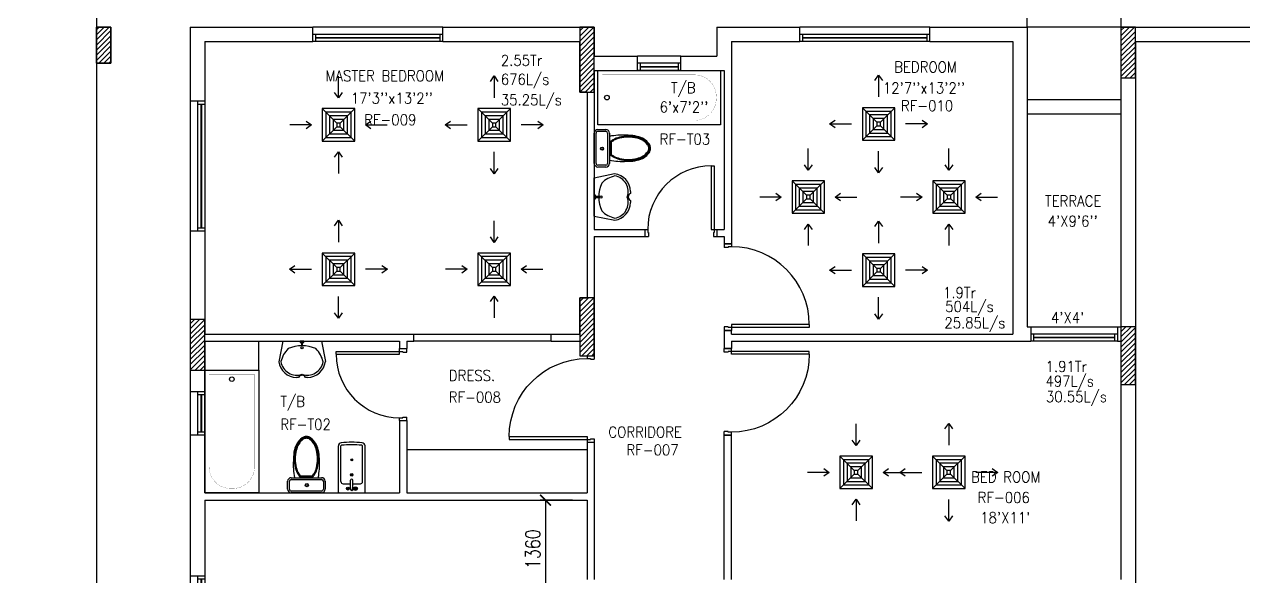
# Model space of a CAD drawing. Header units: millimetres. Extents: x -1288794 to 352264, y -1971533 to -1569871.
# Drawn here: x 157216 to 174116, y -1587543 to -1579894 of the extents above; entities that cross this region are included whole.
import ezdxf

# ---------------------------------------------------------------- set-up
doc = ezdxf.new("R2010")
doc.units = ezdxf.units.MM
doc.header["$LTSCALE"] = 500
doc.header["$PDMODE"] = 34
doc.linetypes.add('DASHED2', pattern=[9.525, 6.35, -3.175])
for name, color, linetype in [('A-ANNO-TEXT', 8, 'Continuous'), ('A-DOOR', 4, 'Continuous'), ('A-FLOR-OVHD', 4, 'DASHED2'), ('A-FLOR-PFIX', 8, 'Continuous'), ('A-FLOR-SPCL', 8, 'Continuous'), ('A-GLAZ', 5, 'Continuous'), ('A-WALL-FULL', 8, 'Continuous'), ('AC-SAD TEXT', 3, 'Continuous'), ('RAD DIF', 10, 'Continuous'), ('RAD RIGHT', 1, 'Continuous'), ('S-COL- HACT.', 9, 'Continuous'), ('S-COL.', 8, 'Continuous'), ('SAD RIGHT', 3, 'Continuous')]:
    doc.layers.add(name, color=color, linetype=linetype)
doc.styles.add('ROMANS', font='romans.shx', dxfattribs={"width": 0.8})
doc.dimstyles.new('100 of DIM2', dxfattribs={"dimscale": 0, "dimtxt": 200, "dimasz": 150, "dimexe": 75, "dimexo": 200, "dimgap": 75, "dimtad": 1, "dimdec": 0, "dimrnd": 5, "dimzin": 0, "dimdsep": 46, "dimtxsty": 'ROMANS', "dimblk": 'ARCHTICK', "dimcen": 100, "dimclrd": 94, "dimclre": 94, "dimclrt": 2, "dimadec": 0, "dimazin": 0, "dimtfac": 1, "dimtdec": 0, "dimtofl": 0, "dimtmove": 2, "dimatfit": 3, "dimldrblk": 'OPEN90', "dimfxl": 75, "dimtolj": 1, "dimtzin": 0, "dimarcsym": 0})
pattern_1 = [(45, (1281571.51, -1215620.816), (-35.355339, 35.355339), [])]

# ---------------------------------------------------------------- blocks, each defined once
blk = doc.blocks.new('D-120-R1')
for p, q in [((-80, 1180), (-40, 1180)), ((-80, 1180), (-80, 100)), ((-40, 1180), (-40, 55)), ((-1200, 100), (-1160, 100)), ((-1200, 100), (-1200, 0)), ((-1160, 100), (-1160, 55)), ((-1160, 55), (-1150, 55)), ((-1150, 55), (-1150, 0)), ((-80, 100), (0, 100)), ((-50, 55), (-40, 55)), ((-50, 55), (-50, 0)), ((-50, 0), (0, 0)), ((0, 100), (0, 0)), ((-1200, 0), (-1150, 0))]:
    blk.add_line(p, q)
at = {"linetype": 'Continuous'}
blk.add_arc((-80, 100), 1080, 90, 180, dxfattribs=at)
blk = doc.blocks.new('D-100-R1')
for p, q in [((-80, 980), (-80, 100)), ((-80, 980), (-40, 980)), ((-40, 980), (-40, 55)), ((-1000, 100), (-1000, 0)), ((-1000, 100), (-960, 100)), ((-960, 100), (-960, 55)), ((-960, 55), (-950, 55)), ((-950, 55), (-950, 0)), ((-80, 100), (0, 100)), ((-50, 55), (-50, 0)), ((-50, 55), (-40, 55)), ((-50, 0), (0, 0)), ((0, 100), (0, 0)), ((-1000, 0), (-950, 0))]:
    blk.add_line(p, q)
at = {"linetype": 'Continuous'}
blk.add_arc((-80, 100), 880, 90, 180, dxfattribs=at)
blk = doc.blocks.new('W-60')
for p, q in [((600, 100), (0, 100)), ((600, 0), (0, 0)), ((40, 0), (40, 100)), ((560, 100), (560, 0))]:
    blk.add_line(p, q)
at = {"linetype": 'Continuous'}
for p, q in [((560, 53), (40, 53)), ((560, 47), (40, 47))]:
    blk.add_line(p, q, dxfattribs=at)
blk = doc.blocks.new('BIDET-1')
for p, q in [((175, 0), (-175, 0)), ((-185, -10), (-185, -649)), ((-150, -155), (-150, -649)), ((-15, -125), (-120, -125)), ((-39, -59), (-69, -59)), ((-54, -44), (-54, -74)), ((-15, -54), (-15, -174)), ((15, -54), (15, -174)), ((120, -125), (15, -125)), ((39, -59), (69, -59)), ((54, -44), (54, -74)), ((150, -155), (150, -649)), ((185, -10), (185, -649)), ((12, -250), (-12, -250)), ((-9, -259), (9, -241)), ((-9, -241), (9, -259)), ((0, -238), (0, -262))]:
    blk.add_line(p, q)
for centre, radius in [((-54, -59), 25), ((-54, -59), 20), ((-54, -59), 15.2), ((-54, -59), 10.2), ((54, -59), 20), ((54, -59), 15.2), ((54, -59), 10.2), ((0, -250), 17.5), ((0, -250), 12.5), ((0, -457), 12.5), ((0, -457), 10)]:
    blk.add_circle(centre, radius)
for centre, radius, start, end in [((-175, -10), 10, 90, 180), ((175, -10), 10, 0, 90), ((-120, -155), 30, 90, 180), ((0, -54), 20, 318.5904, 221.4096), ((0, -54), 15, 0, 180), ((120, -155), 30, 0, 90), ((0, -174), 15, 180, 0), ((-140, -649), 45, 180, 265.2062), ((-140, -649), 10, 180, 265.2062), ((0, 1020), 1685, 265.2062, 274.7938), ((140, -649), 10, 274.7938, 0), ((140, -649), 45, 274.7938, 0), ((0, 1020), 1720, 265.2062, 274.7938)]:
    blk.add_arc(centre, radius, start, end)
blk = doc.blocks.new('WC-1')
for p, q in [((-210, 0), (210, 0)), ((-260, -160), (-260, -50)), ((-235, -160), (-235, -50)), ((-210, -25), (210, -25)), ((235, -50), (235, -160)), ((260, -50), (260, -160)), ((210, -185), (-210, -185)), ((210, -210), (-210, -210)), ((91, -223), (-91, -223)), ((86, -235), (-86, -235))]:
    blk.add_line(p, q)
for radius in [22.1, 17.1]:
    blk.add_circle((-6, -107), radius)
for centre, radius, start, end in [((-210, -50), 50, 90, 180), ((-210, -160), 50, 180, 270), ((-210, -50), 25, 90, 180), ((-210, -160), 25, 180, 270), ((210, -50), 50, 360, 90), ((210, -50), 25, 360, 90), ((210, -160), 25, 270, 360), ((210, -160), 50, 270, 360), ((722, -383), 904, 168.9529, 184.0632), ((178, -428), 341, 149.8586, 166.4766), ((178, -428), 328, 149.8586, 166.4766), ((69, -365), 214, 138.4152, 149.8586), ((69, -365), 201, 139.9943, 149.8586), ((-69, -365), 201, 30.1414, 40.0057), ((-69, -365), 214, 30.1414, 41.5848), ((-178, -428), 328, 13.5234, 30.1414), ((-178, -428), 341, 13.5234, 30.1414), ((352, -470), 532, 177.5541, 180), ((352, -470), 532, 180, 193.5234), ((352, -470), 520, 166.4766, 180), ((352, -470), 520, 180, 193.5234), ((352, -470), 507, 166.4766, 180), ((352, -470), 507, 180, 193.5234), ((-352, -470), 507, 360, 13.5234), ((-352, -470), 507, 346.4766, 360), ((-352, -470), 520, 360, 13.5234), ((-352, -470), 520, 346.4766, 360), ((-352, -470), 532, 346.4766, 360), ((-352, -470), 532, 360, 2.4459), ((178, -512), 353, 193.5234, 210.1414), ((178, -512), 341, 193.5234, 210.1414), ((178, -512), 328, 193.5234, 210.1414), ((-178, -512), 328, 329.8586, 346.4766), ((-178, -512), 341, 329.8586, 346.4766), ((-178, -512), 353, 329.8586, 346.4766), ((69, -575), 226, 210.1414, 234.4972), ((69, -575), 214, 210.1414, 234.4972), ((69, -575), 201, 210.1414, 234.4972), ((0, -672), 108, 234.4972, 270), ((0, -672), 95.9, 234.4972, 270), ((0, -672), 83.4, 234.4972, 270), ((0, -672), 83.4, 270, 305.5028), ((0, -672), 95.9, 270, 305.5028), ((0, -672), 108, 270, 305.5028), ((-69, -575), 201, 305.5028, 329.8586), ((-69, -575), 214, 305.5028, 329.8586), ((-69, -575), 226, 305.5028, 329.8586)]:
    blk.add_arc(centre, radius, start, end)
at = {"linetype": 'Continuous', "ltscale": 50}
blk.add_arc((-722, -383), 904, 355.9368, 11.0471, dxfattribs=at)
blk = doc.blocks.new('LAV-4')
for p, q in [((-266, 0), (-322, -283)), ((-266, 0), (268, 0)), ((268, 0), (324, -280)), ((-48, -500), (-75, -500)), ((75, -500), (50, -500))]:
    blk.add_line(p, q)
for points in [[(-25, 0), (-25, -18), (25, -18), (25, 0)], [(-9, -20), (-9, -57), (8, -57), (8, -20)]]:
    blk.add_lwpolyline(points, close=True)
blk.add_circle((0, -91), 15.4)
for centre, radius, start, end in [((74, -366), 375, 135.3333, 167.1432), ((0, -539), 477, 66.1261, 113.874), ((-74, -366), 375, 12.5199, 44.6667), ((-75, -250), 250, 187.6784, 270), ((-75, -250), 220, 188.5814, 289.9523), ((75, -250), 220, 250.0878, 350.8515), ((75, -250), 250, 270, 353.0121), ((1, -527), 55.9, 28.7827, 151.2173), ((50, -499), 0, 238.1883, 0)]:
    blk.add_arc(centre, radius, start, end)
blk = doc.blocks.new('BT-2')
blk.add_lwpolyline([(0, 750), (1700, 750), (1700, 0), (0, 0)], close=True)
at = {"const_width": 2}
blk.add_lwpolyline([(60, 690), (1340, 690, -0.414214), (1640, 390), (1640, 360, -0.414214), (1340, 60), (60, 60)], format="xyb", close=True, dxfattribs=at)
blk.add_circle((125, 375), 31.9)
blk = doc.blocks.new('W-180')
for p, q in [((1800, 100), (0, 100)), ((1800, 0), (0, 0)), ((40, 0), (40, 100)), ((1760, 100), (1760, 0))]:
    blk.add_line(p, q)
at = {"linetype": 'Continuous'}
for p, q in [((1760, 53), (40, 53)), ((1760, 47), (40, 47))]:
    blk.add_line(p, q, dxfattribs=at)
blk = doc.blocks.new('W-120')
for p, q in [((1200, 100), (0, 100)), ((1200, 0), (0, 0)), ((40, 0), (40, 100)), ((1160, 100), (1160, 0))]:
    blk.add_line(p, q)
at = {"linetype": 'Continuous'}
for p, q in [((1160, 53), (40, 53)), ((1160, 47), (40, 47))]:
    blk.add_line(p, q, dxfattribs=at)
blk = doc.blocks.new('_ArchTick')
at = {"color": 0, "linetype": 'ByBlock', "const_width": 0.15}
blk.add_lwpolyline([(-0.5, -0.5), (0.5, 0.5)], dxfattribs=at)
blk = doc.blocks.new('*D132')
at = {"layer": 'Defpoints', "color": 0, "transparency": 16777216}
for p in [(165016, -1586483), (164439, -1587843), (165016, -1587843)]:
    blk.add_point(p, dxfattribs=at)
at = {"layer": 'RAD DIF', "color": 94, "lineweight": -2, "transparency": 16777216}
for p, q in [((164816, -1586483), (164364, -1586483)), ((164439, -1586483), (164439, -1587843)), ((164816, -1587843), (164364, -1587843))]:
    blk.add_line(p, q, dxfattribs=at)
at = {"layer": 'RAD DIF', "color": 94, "lineweight": -2, "transparency": 16777216, "xscale": 150, "yscale": 150, "zscale": 150}
for p, rotation in [((164439, -1586483), 90), ((164439, -1587843), 270)]:
    blk.add_blockref('_ArchTick', p, dxfattribs=dict(at, rotation=rotation))
at = {"layer": 'RAD DIF', "color": 2, "transparency": 16777216, "insert": (164264, -1587163), "char_height": 200, "attachment_point": 5, "rotation": 90, "style": 'ROMANS'}
blk.add_mtext('\\A1;1360', dxfattribs=at)
blk = doc.blocks.new('SD RIGHT')
at = {"layer": 'SAD RIGHT'}
for p, q in [((-225, 225), (-25, 25)), ((225, 225), (25, 25)), ((-25, -25), (-225, -225)), ((225, -225), (25, -25))]:
    blk.add_line(p, q, dxfattribs=at)
for points in [[(-225, -225), (225, -225), (225, 225), (-225, 225)], [(-175, -175), (175, -175), (175, 175), (-175, 175)], [(-125, -125), (125, -125), (125, 125), (-125, 125)], [(-75, -75), (75, -75), (75, 75), (-75, 75)], [(-25, -25), (25, -25), (25, 25), (-25, 25)]]:
    blk.add_lwpolyline(points, close=True, dxfattribs=at)
for points in [[(0, 678), (0, 375)], [(-678, 0), (-375, 0)], [(678, 0), (375, 0)], [(0, -678), (0, -375)]]:
    blk.add_leader(points, dimstyle='100 of DIM2', override={"dimscale": 1, "dimasz": 75, "dimtad": 0, "dimclrd": 256, "dimfxl": 0.2}, dxfattribs=at)
blk = doc.blocks.new('RAD RIGHT CENTER')
at = {"layer": 'RAD RIGHT'}
for p, q in [((-225, 225), (-25, 25)), ((225, 225), (25, 25)), ((-25, -25), (-225, -225)), ((25, -25), (225, -225))]:
    blk.add_line(p, q, dxfattribs=at)
for points in [[(-225, -225), (225, -225), (225, 225), (-225, 225)], [(-175, -175), (175, -175), (175, 175), (-175, 175)], [(-125, -125), (125, -125), (125, 125), (-125, 125)], [(-75, -75), (75, -75), (75, 75), (-75, 75)], [(-25, -25), (25, -25), (25, 25), (-25, 25)]]:
    blk.add_lwpolyline(points, close=True, dxfattribs=at)
for points in [[(0, 373), (0, 673)], [(-373, 0), (-673, 0)], [(373, 0), (673, 0)], [(0, -373), (0, -673)]]:
    blk.add_leader(points, dimstyle='100 of DIM2', override={"dimscale": 1, "dimasz": 75, "dimtad": 0, "dimclrd": 1, "dimfxl": 0.2}, dxfattribs=at)

msp = doc.modelspace()

# ---------------------------------------------------------------- hatches: boundary and pattern name
at = {"layer": 'S-COL- HACT.', "linetype": 'Continuous', "ltscale": 3}
h = msp.add_hatch(dxfattribs=at)
h.set_pattern_fill('ANSI31', color=256, scale=400, style=0)
h.set_pattern_definition(pattern_1)
h.paths.add_polyline_path([(158416.3, -1580432.8), (158416.3, -1579932.8), (158216.3, -1579932.8), (158216.3, -1580432.8)])
h = msp.add_hatch(dxfattribs=at)
h.set_pattern_fill('ANSI31', color=256, scale=400, style=0)
h.set_pattern_definition(pattern_1)
h.paths.add_polyline_path([(165116.3, -1580832.8), (165116.3, -1579932.8), (164916.3, -1579932.8), (164916.3, -1580832.8)])
h = msp.add_hatch(dxfattribs=at)
h.set_pattern_fill('ANSI31', color=256, scale=400, style=0)
h.set_pattern_definition(pattern_1)
h.paths.add_polyline_path([(172416.3, -1579932.8), (172416.3, -1580632.8), (172616.3, -1580632.8), (172616.3, -1579932.8)])
h = msp.add_hatch(dxfattribs=at)
h.set_pattern_fill('ANSI31', color=256, scale=400, style=0)
h.set_pattern_definition(pattern_1)
h.paths.add_polyline_path([(165116.3, -1584482.8), (165116.3, -1583682.8), (164916.3, -1583682.8), (164916.3, -1584482.8)])
h = msp.add_hatch(dxfattribs=at)
h.set_pattern_fill('ANSI31', color=256, scale=400, style=0)
h.set_pattern_definition(pattern_1)
h.paths.add_polyline_path([(159516.3, -1583982.8), (159516.3, -1584682.8), (159716.3, -1584682.8), (159716.3, -1583982.8)])
h = msp.add_hatch(dxfattribs=at)
h.set_pattern_fill('ANSI31', color=256, scale=400, style=0)
h.set_pattern_definition(pattern_1)
h.paths.add_polyline_path([(172616.3, -1584882.8), (172616.3, -1584082.8), (172416.3, -1584082.8), (172416.3, -1584882.8)])

# ---------------------------------------------------------------- linework, layer by layer
at = {"layer": 'A-FLOR-OVHD', "ltscale": 3}
for p, q in [((162616.3, -1584182.8), (164516.3, -1584182.8)), ((164516.3, -1584282.8), (162616.3, -1584282.8))]:
    msp.add_line(p, q, dxfattribs=at)
msp.add_lwpolyline([(180816.3, -1578632.8), (172416.3, -1578632.8), (172416.3, -1579932.8), (171116.3, -1579932.8), (171116.3, -1578632.8), (166816.3, -1578632.8), (166816.3, -1579032.8), (165116.3, -1579032.8), (165116.3, -1578632.8), (158216.3, -1578632.8), (158216.3, -1588282.8), (157216.3, -1588282.8), (157216.3, -1592782.8)], dxfattribs=at)
at = {"layer": 'A-FLOR-PFIX', "ltscale": 3}
msp.add_line((160466.3, -1584682.8), (160466.3, -1584282.8), dxfattribs=at)
at = {"layer": 'A-FLOR-SPCL', "ltscale": 3}
for p, q in [((171116.3, -1580932.8), (172416.3, -1580932.8)), ((171116.3, -1581132.8), (172416.3, -1581132.8)), ((162516.3, -1585782.8), (165016.3, -1585782.8))]:
    msp.add_line(p, q, dxfattribs=at)
at = {"layer": 'A-GLAZ', "ltscale": 3}
for p, q in [((163016.3, -1579932.8), (161216.3, -1579932.8)), ((169766.3, -1579932.8), (167966.3, -1579932.8)), ((166316.3, -1580332.8), (165716.3, -1580332.8)), ((159516.3, -1580957.8), (159516.3, -1582757.8)), ((171166.3, -1584082.8), (172366.3, -1584082.8)), ((159516.3, -1584982.8), (159516.3, -1585582.8)), ((159516.3, -1587532.8), (159516.3, -1589332.8))]:
    msp.add_line(p, q, dxfattribs=at)
at = {"layer": 'A-WALL-FULL', "ltscale": 3}
for p, q in [((159516.3, -1579932.8), (161216.3, -1579932.8)), ((159516.3, -1579932.8), (159516.3, -1580957.8)), ((161216.3, -1580132.8), (161216.3, -1579932.8)), ((163016.3, -1579932.8), (165116.3, -1579932.8)), ((163016.3, -1580132.8), (163016.3, -1579932.8)), ((165116.3, -1579932.8), (165116.3, -1580332.8)), ((166816.3, -1579932.8), (167966.3, -1579932.8)), ((166816.3, -1579932.8), (166816.3, -1580332.8)), ((167966.3, -1580132.8), (167966.3, -1579932.8)), ((169766.3, -1579932.8), (171116.3, -1579932.8)), ((169766.3, -1580132.8), (169766.3, -1579932.8)), ((171116.3, -1579932.8), (171116.3, -1584082.8)), ((172416.3, -1579932.8), (185016.3, -1579932.8)), ((172416.3, -1579932.8), (172416.3, -1584082.8)), ((159716.3, -1580132.8), (161216.3, -1580132.8)), ((159716.3, -1580132.8), (159716.3, -1580957.8)), ((163016.3, -1580132.8), (164916.3, -1580132.8)), ((167016.3, -1580132.8), (167966.3, -1580132.8)), ((167016.3, -1580132.8), (167016.3, -1582932.8)), ((169766.3, -1580132.8), (170916.3, -1580132.8)), ((170916.3, -1580132.8), (170916.3, -1584182.8)), ((172616.3, -1580132.8), (181216.3, -1580132.8)), ((172616.3, -1580132.8), (172616.3, -1593732.8)), ((165116.3, -1580332.8), (165716.3, -1580332.8)), ((165716.3, -1580532.8), (165716.3, -1580332.8)), ((166316.3, -1580332.8), (166816.3, -1580332.8)), ((166316.3, -1580532.8), (166316.3, -1580332.8)), ((165116.3, -1580532.8), (165716.3, -1580532.8)), ((165116.3, -1580532.8), (165116.3, -1582732.8)), ((166316.3, -1580532.8), (166916.3, -1580532.8)), ((166916.3, -1580532.8), (166916.3, -1582732.8)), ((159716.3, -1580957.8), (159516.3, -1580957.8)), ((165016.3, -1580832.8), (165016.3, -1583682.8)), ((159516.3, -1582757.8), (159516.3, -1584982.8)), ((159716.3, -1582757.8), (159516.3, -1582757.8)), ((159716.3, -1582757.8), (159716.3, -1584182.8)), ((165116.3, -1582732.8), (165816.3, -1582732.8)), ((165116.3, -1582832.8), (165816.3, -1582832.8)), ((165116.3, -1582832.8), (165116.3, -1584482.8)), ((165816.3, -1582732.8), (165816.3, -1582832.8)), ((166816.3, -1582732.8), (166816.3, -1582832.8)), ((166816.3, -1582732.8), (166916.3, -1582732.8)), ((166816.3, -1582832.8), (166916.3, -1582832.8)), ((166916.3, -1582832.8), (166916.3, -1582932.8)), ((166916.3, -1582932.8), (167016.3, -1582932.8)), ((159716.3, -1584182.8), (162616.3, -1584182.8)), ((162616.3, -1584282.8), (162616.3, -1584182.8)), ((164516.3, -1584182.8), (164916.3, -1584182.8)), ((164516.3, -1584282.8), (164516.3, -1584182.8)), ((166916.3, -1584132.8), (166916.3, -1584382.8)), ((166916.3, -1584132.8), (167016.3, -1584132.8)), ((167016.3, -1584182.8), (167016.3, -1584132.8)), ((167016.3, -1584182.8), (170916.3, -1584182.8)), ((171116.3, -1584082.8), (171166.3, -1584082.8)), ((171166.3, -1584082.8), (171166.3, -1584282.8)), ((172366.3, -1584082.8), (172416.3, -1584082.8)), ((172366.3, -1584082.8), (172366.3, -1584282.8)), ((159716.3, -1584282.8), (162416.3, -1584282.8)), ((159716.3, -1584282.8), (159716.3, -1584982.8)), ((162416.3, -1584282.8), (162416.3, -1584382.8)), ((162516.3, -1584282.8), (162616.3, -1584282.8)), ((162516.3, -1584282.8), (162516.3, -1584382.8)), ((164516.3, -1584282.8), (164916.3, -1584282.8)), ((167016.3, -1584282.8), (171166.3, -1584282.8)), ((167016.3, -1584282.8), (167016.3, -1584382.8)), ((172366.3, -1584282.8), (172416.3, -1584282.8)), ((172416.3, -1584282.8), (172416.3, -1587582.8)), ((162416.3, -1584382.8), (162516.3, -1584382.8)), ((165016.3, -1584482.8), (165116.3, -1584482.8)), ((166916.3, -1584382.8), (167016.3, -1584382.8)), ((159716.3, -1584982.8), (159516.3, -1584982.8)), ((162416.3, -1585382.8), (162516.3, -1585382.8)), ((162416.3, -1585382.8), (162416.3, -1586382.8)), ((162516.3, -1585382.8), (162516.3, -1586382.8)), ((159516.3, -1585582.8), (159516.3, -1586282.8)), ((159716.3, -1585582.8), (159516.3, -1585582.8)), ((159716.3, -1585582.8), (159716.3, -1586382.8)), ((165016.3, -1585682.8), (165116.3, -1585682.8)), ((165016.3, -1585682.8), (165016.3, -1586382.8)), ((165116.3, -1585682.8), (165116.3, -1587582.8)), ((166916.3, -1585582.8), (167016.3, -1585582.8)), ((166916.3, -1587582.8), (166916.3, -1585582.8)), ((167016.3, -1587582.8), (167016.3, -1585582.8)), ((159516.3, -1586282.8), (159516.3, -1586282.8)), ((159516.3, -1586282.8), (159516.3, -1587532.8)), ((159716.3, -1586382.8), (162416.3, -1586382.8)), ((162516.3, -1586382.8), (165016.3, -1586382.8)), ((159716.3, -1586482.8), (165016.3, -1586482.8)), ((159716.3, -1586482.8), (159716.3, -1587532.8)), ((165016.3, -1586482.8), (165016.3, -1587582.8)), ((159516.3, -1587532.8), (159716.3, -1587532.8)), ((159516.3, -1587532.8), (159716.3, -1587532.8))]:
    msp.add_line(p, q, dxfattribs=at)
at = {"layer": 'A-WALL-FULL', "linetype": 'Continuous', "ltscale": 3}
for p, q in [((164916.3, -1580832.8), (164916.3, -1580132.8)), ((165016.3, -1580832.8), (164916.3, -1580832.8)), ((164916.3, -1584182.8), (164916.3, -1583682.8)), ((164916.3, -1583682.8), (165016.3, -1583682.8)), ((164916.3, -1584282.8), (164916.3, -1584482.8)), ((164916.3, -1584482.8), (165116.3, -1584482.8))]:
    msp.add_line(p, q, dxfattribs=at)
msp.add_lwpolyline([(158216.3, -1579932.8), (158416.3, -1579932.8), (158416.3, -1580432.8), (158216.3, -1580432.8)], close=True, dxfattribs=at)
at = {"layer": 'S-COL.', "linetype": 'Continuous', "ltscale": 3}
for points in [[(158416.3, -1580432.8), (158416.3, -1579932.8), (158216.3, -1579932.8), (158216.3, -1580432.8)], [(158416.3, -1580432.8), (158416.3, -1579932.8), (158216.3, -1579932.8), (158216.3, -1580432.8)], [(165116.3, -1580832.8), (165116.3, -1579932.8), (164916.3, -1579932.8), (164916.3, -1580832.8)], [(172416.3, -1579932.8), (172416.3, -1580632.8), (172616.3, -1580632.8), (172616.3, -1579932.8)], [(165116.3, -1584482.8), (165116.3, -1583682.8), (164916.3, -1583682.8), (164916.3, -1584482.8)], [(165116.3, -1584482.8), (165116.3, -1583682.8), (164916.3, -1583682.8), (164916.3, -1584482.8)], [(165116.3, -1584482.8), (165116.3, -1583682.8), (164916.3, -1583682.8), (164916.3, -1584482.8)], [(159516.3, -1583982.8), (159516.3, -1584682.8), (159716.3, -1584682.8), (159716.3, -1583982.8)], [(159516.3, -1583982.8), (159516.3, -1584682.8), (159716.3, -1584682.8), (159716.3, -1583982.8)], [(159516.3, -1583982.8), (159516.3, -1584682.8), (159716.3, -1584682.8), (159716.3, -1583982.8)], [(172616.3, -1584882.8), (172616.3, -1584082.8), (172416.3, -1584082.8), (172416.3, -1584882.8)], [(172616.3, -1584882.8), (172616.3, -1584082.8), (172416.3, -1584082.8), (172416.3, -1584882.8)], [(172616.3, -1584882.8), (172616.3, -1584082.8), (172416.3, -1584082.8), (172416.3, -1584882.8)]]:
    msp.add_lwpolyline(points, close=True, dxfattribs=at)

# ---------------------------------------------------------------- block references
at = {"layer": 'A-DOOR', "ltscale": 3}
msp.add_blockref('D-100-R1', (166816.3, -1582832.8), dxfattribs=at)
for name, p, rotation in [('D-120-R1', (166916.3, -1584132.8), 270), ('D-100-R1', (162516.3, -1584382.8), 90)]:
    msp.add_blockref(name, p, dxfattribs=dict(at, rotation=rotation))
at = {"layer": 'A-DOOR', "ltscale": 3, "xscale": -1}
for p, rotation in [((165116.3, -1585682.8), 90), ((166916.3, -1584382.8), 270)]:
    msp.add_blockref('D-120-R1', p, dxfattribs=dict(at, rotation=rotation))
at = {"layer": 'A-FLOR-PFIX', "ltscale": 3}
for name, p in [('BT-2', (165166.3, -1581282.8)), ('LAV-4', (161064.7, -1584282.8))]:
    msp.add_blockref(name, p, dxfattribs=at)
for name, p, rotation in [('WC-1', (165116.3, -1581609.9), 90), ('LAV-4', (165116.3, -1582284.9), 90), ('BT-2', (159716.3, -1584682.8), 270), ('WC-1', (161125.2, -1586382.8), 180), ('BIDET-1', (161753.3, -1586382.8), 180)]:
    msp.add_blockref(name, p, dxfattribs=dict(at, rotation=rotation))
at = {"layer": 'A-GLAZ', "ltscale": 3}
for name, p in [('W-180', (161216.3, -1580132.8)), ('W-180', (167966.3, -1580132.8)), ('W-60', (165716.3, -1580532.8)), ('W-120', (171166.3, -1584282.8))]:
    msp.add_blockref(name, p, dxfattribs=at)
at = {"layer": 'A-GLAZ', "ltscale": 3, "rotation": 90}
for name, p in [('W-180', (159716.3, -1582757.8)), ('W-60', (159716.3, -1585582.8)), ('W-180', (159716.3, -1589332.8))]:
    msp.add_blockref(name, p, dxfattribs=at)
at = {"layer": 'RAD RIGHT'}
for p in [(161570, -1581285.8), (168081.4, -1582285.8), (170031.4, -1582285.8), (163728.1, -1583285.8), (168745.4, -1586099)]:
    msp.add_blockref('RAD RIGHT CENTER', p, dxfattribs=at)
at = {"layer": 'SAD RIGHT'}
for p in [(163728.1, -1581285.8), (169056.4, -1581273.3), (161570, -1583285.8), (169056.4, -1583298.3), (170029.5, -1586099)]:
    msp.add_blockref('SD RIGHT', p, dxfattribs=at)

# ---------------------------------------------------------------- texts
at = {"layer": 'A-ANNO-TEXT', "style": 'ROMANS', "width": 0.9}
for s, p in [('BEDROOM', (169273.3, -1580558.7)), ('MASTER BEDROOM', (161390.6, -1580681.3)), ('T/B', (166179.1, -1580846.5)), ("12'7''x13'2''", (169116.4, -1580849.2)), ("17'3''x13'2''", (161740.2, -1580991.4)), ("6'x7'2''", (166021.6, -1581113.8)), ('RF-010', (169366.9, -1581095.8)), ('RF-009', (161926.4, -1581290.3)), ('RF-T03', (166021.6, -1581558.8)), ('TERRACE', (171363.1, -1582414.4)), ("4'X9'6''", (171400.3, -1582693.7)), ("4'X4' ", (171445.2, -1584030.6)), ('DRESS.', (163099.5, -1584832.7)), ('T/B', (160764.1, -1585191.9)), ('RF-008', (163099.5, -1585133.4)), ('RF-T02', (160764.1, -1585509.9)), ('CORRIDORE', (165311.3, -1585616.5)), ('RF-007', (165561.8, -1585863.1)), ('BED ROOM', (170339.3, -1586239.4)), ('RF-006', (170429.6, -1586522.5)), ("18'X11'  ", (170465.5, -1586801.1))]:
    msp.add_text(s, height=150, dxfattribs=at).set_placement(p)
at = {"layer": 'AC-SAD TEXT', "style": 'ROMANS', "width": 0.9}
for s, p in [('2.55Tr', (163820.6, -1580467.9)), ('676L/s', (163820.6, -1580728.8)), ('35.25L/s', (163820.6, -1581014.1)), ('1.9Tr', (169949.7, -1583684.1)), ('504L/s', (169979.9, -1583877.3)), ('25.85L/s', (169968, -1584102.9)), ('1.91Tr', (171371.2, -1584707.4)), ('497L/s', (171370.2, -1584910.2)), ('30.55L/s', (171376.8, -1585125.4))]:
    msp.add_text(s, height=150, dxfattribs=at).set_placement(p)

# ---------------------------------------------------------------- dimensions: what is measured, and where the dimension line sits
at = {"layer": 'RAD DIF'}
dim = msp.add_linear_dim(base=(164438.6, -1587842.8), p1=(165016.3, -1586482.8), p2=(165016.3, -1587842.8), angle=90, dimstyle='100 of DIM2', override={"dimscale": 1, "dimfxl": 0.2}, dxfattribs=at)
dim.commit()
dim.dimension.update_dxf_attribs({"geometry": '*D132', "text_midpoint": (164263.6, -1587162.8)})

doc.saveas('drawing.dxf')
